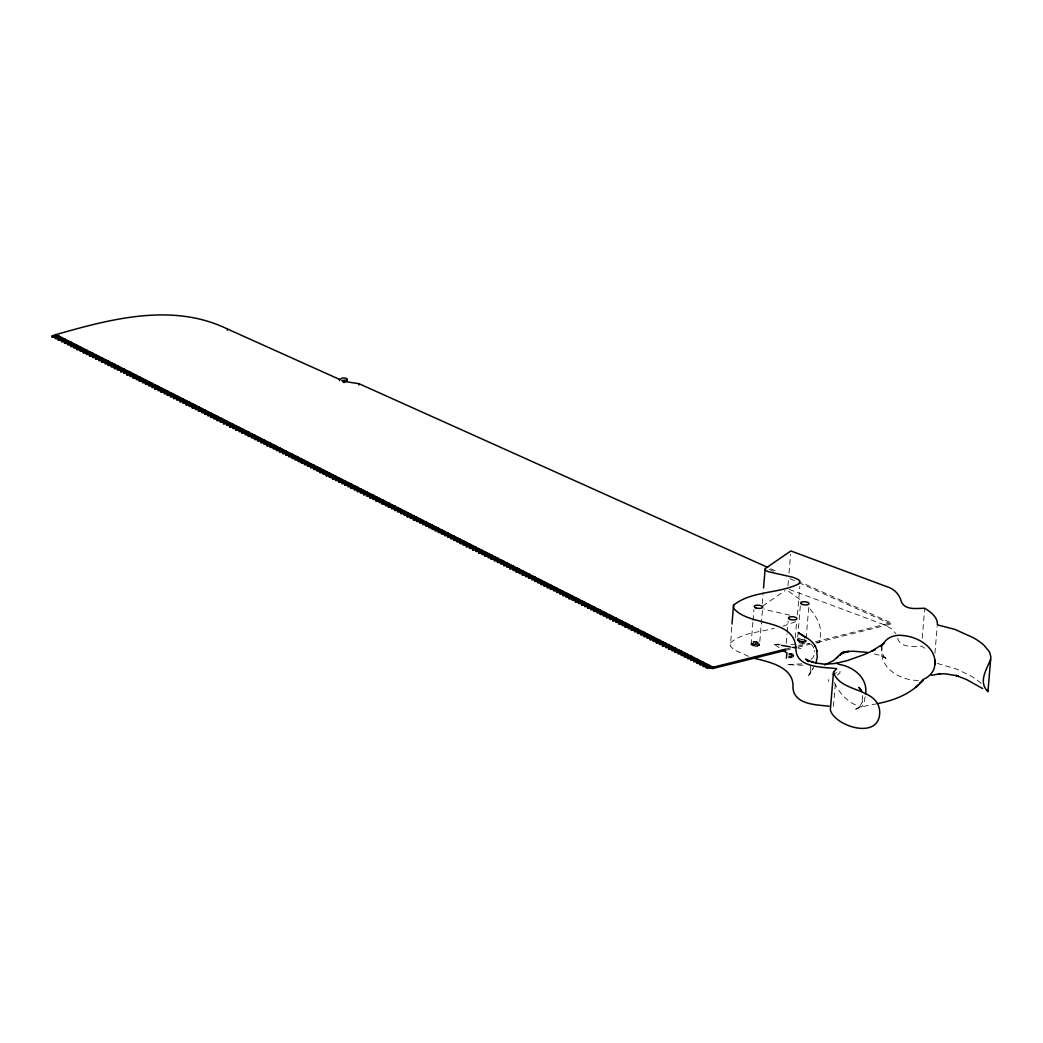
<?xml version="1.0" encoding="UTF-8"?>
<svg xmlns="http://www.w3.org/2000/svg" width="1043" height="1043" viewBox="0 0 1043 1043"><rect width="100%" height="100%" fill="white"/><g stroke="black" fill="none" stroke-linecap="round" stroke-linejoin="round"><path stroke-width="0.75" stroke-dasharray="5 3.75" d="M748.561 656.373L733.894 649.724L730.465 646.191L731.847 625.657M752.903 622.189L751.064 644.17L753.698 646.034A4.276 1.591 4.8 0 0 756.957 646.256C763.098 645.265 756.136 642.162 753.659 643.127L751.182 644.248L751.286 642.944L753.763 641.823C755.536 640.037 762.511 645.421 758.026 642.305A4.276 1.591 4.8 0 0 752.785 641.914A4.276 1.591 4.8 0 0 751.481 643.7L753.802 644.73A4.276 1.591 4.8 0 0 757.075 644.952L756.957 646.256L751.364 645.004A4.276 1.591 4.8 0 1 752.668 643.218A4.276 1.591 4.8 0 1 757.87 643.583M753.033 620.611L753.972 609.477M752.72 645.76L752.837 644.457M752.942 645.826L753.059 644.522L751.286 642.944M753.659 643.127L753.763 641.823M753.698 646.034L753.802 644.73M757.361 646.204L757.479 644.9L759.578 643.948L757.479 644.9M757.974 642.279L757.922 643.609L759.656 645.161L756.957 646.256M762.211 603.819L763.137 592.763M762.446 610.455L759.526 645.043M787.96 585.671L788.495 579.36M789.016 573.05L790.607 554.107M786.266 643.27L787.074 633.727M787.204 632.136L788.13 621.015M788.417 657.442L791.181 657.742L791.285 656.438L793.697 655.356L791.976 653.818L789.225 653.518M791.181 657.742L793.593 656.647L791.872 655.121L791.976 653.818M793.697 656.712L793.697 655.356M795.274 637.912L796.604 622.019M797.439 614.914L799.825 586.518M800.294 606.009L797.439 640.78L799.916 639.672L804.153 640.128C808.729 643.375 799.59 643.518 797.804 641.628M799.16 642.319L799.264 641.015L797.543 639.476L800.02 638.368L799.916 639.672M799.355 642.371L799.46 641.08L803.306 641.497L803.436 642.814L805.913 641.706L805.952 639.985M803.605 642.749L803.723 641.445L805.939 640.441L803.723 641.445M804.153 640.128L804.257 638.824M806.122 638.551L808.768 606.987M828.637 681.483L828.807 679.514M833.448 706.515L835.56 681.275M816.917 642.553L890.97 624.079L891.074 622.827L801.898 582.75M922.208 638.251L924.724 608.265M934.932 653.27L937.188 626.439M881.4 650.115L881.843 647.755L882.13 652.553L883.773 657.129L882.873 654.691L885.663 658.446L882.73 655.786L886.015 658.185L879.966 655.356L871.4 653.244M882.169 645.943C877.163 666.946 899.861 680.74 918.375 680.401M865.116 696.776L863.969 703.451L861.727 706.906C849.497 704.533 839.263 693.543 834.231 682.396M810.515 665.773L810.802 670.571L810.959 669.319L809.876 674L810.998 671.314L808.651 675.473L813.762 667.155M812.21 669.919L812.953 668.615M730.387 643.01C742.121 632.358 759.786 632.54 774.388 628.173M811.141 659.385L813.097 657.598L814.7 653.153L814.296 650.623M837.36 675.03L839.85 673.178L840.019 671.21L829.641 675.747M762.642 606.035L785.053 590.638M795.731 621.667L782.993 626.152M785.509 649.163L790.242 647.977M791.806 647.586L796.539 646.412M798.117 646.021L809.146 643.27M815.443 641.693L891.074 622.827M785.405 650.402L796.435 647.651M798.012 647.26L810.62 644.118M877.007 703.725L862.952 706.567L854.96 709.292L858.845 707.337L856.655 709.057L860.084 705.746L862.418 701.626L861.844 703.204L862.744 695.29M801.689 663.87L786.748 664.639L805.274 665.33M790.92 644.561L809.707 643.375M815.965 642.97L819.094 642.775L820.033 640.663L820.672 630.689A198.418 73.688 4.8 0 0 808.129 606.935M803.306 641.497L799.46 641.08M779.082 647.599L774.115 644.196L780.229 644.326M803.201 642.788L798.312 641.575M753.059 644.522L757.075 644.952M789.121 654.821L791.872 655.121M788.534 656.138L791.285 656.438M791.806 647.064L796.396 647.807M797.921 648.055L800.985 648.55M774.115 644.196L779.995 645.148M937.214 663.374L956.966 669.202L970.511 675.773A106.021 39.373 4.8 0 1 980.472 682.787L982.102 684.299M789.838 615.161L765.94 609.751A6.923 2.568 4.8 0 1 763.737 608.982M799.16 640.989L797.908 640.324M789.225 589.399L883.76 624.574L891.856 628.942L895.768 633.662M770.686 568.722L775.145 570.73M769.095 569.309L773.554 571.303M789.903 578.656L797.334 581.994M798.821 582.659L890.97 624.079M799.746 599.334L787.752 590.612M811.519 644.092L813.892 648.094M897.645 638.251C900.5 648.329 913.564 646.347 921.543 646.139A66.7 24.771 4.8 0 1 927.305 650.128M805.848 641.706L805.848 641.289A4.276 1.591 4.8 0 0 802.145 639.659A4.276 1.591 4.8 0 0 797.66 640.324A4.276 1.591 4.8 0 1 802.25 638.355M788.86 654.587A4.276 1.591 4.8 0 1 793.723 656.503A4.276 1.591 4.8 0 1 788.938 657.755M788.977 653.283A4.276 1.591 4.8 0 1 793.84 655.2A4.276 1.591 4.8 0 1 789.043 656.451"/><path stroke-width="1.5" d="M987.069 689.775L987.969 691.574L990.85 656.79L989.52 651.927L983.653 644.913A106.021 39.373 4.8 0 0 973.693 637.899L954.906 629.398L937.318 624.861A66.7 24.771 4.8 0 0 924.724 608.265C917.097 608.252 905.22 610.559 901.374 601.785C899.653 594.536 894.138 588.787 886.941 586.701L790.881 550.952L765.823 568.161A6.923 2.568 4.8 0 0 769.121 571.877L793.019 577.287L798.443 579.621L800.229 581.772L798.912 583.793C778.352 593.989 751.847 590.547 733.568 605.136L731.977 624.079M865.56 694.299C868.219 678.367 853.695 666.62 839.159 664.443A21.238 8.148 63.9 0 0 834.296 663.531L825.078 664.235L817.595 663.27L811.35 661.966L813.462 662.474L805.483 659.163L808.82 661.614L807.126 660.089M833.513 672.083C839.706 693.321 879.366 687.024 879.731 712.525C879.262 740.53 834.648 726.189 830.332 709.957L833.513 672.083L836.629 668.641C823.383 666.959 796.487 668.276 795.913 649.241C795.509 617.404 749.513 627.247 733.646 608.317L733.568 605.136M52.254 335.768L58.916 336.146L58.812 337.384L52.15 337.019L52.254 335.768L55.814 334.568L713.034 667.233L785.509 649.163M58.916 336.146L55.37 337.345L55.266 338.597L60.598 338.884M55.84 335.885L55.814 334.568M82.397 349.926L77.065 349.627L77.169 348.375L80.728 347.176L70.833 346.472L70.937 345.233L74.496 344.021L64.601 343.316L64.718 342.078L68.264 340.865L58.382 340.161L58.486 338.923L62.032 337.723L55.37 337.345M65.044 340.539L65.148 339.288L58.486 338.923M71.276 343.695L71.38 342.443L64.718 342.078M77.508 346.85L77.612 345.598L70.937 345.233M83.727 350.005L83.831 348.753L80.285 349.953L80.181 351.204L85.513 351.504M88.629 353.082L83.297 352.782L83.401 351.53L86.947 350.331L80.285 349.953M89.959 353.147L90.063 351.908L86.517 353.108L86.413 354.359L96.295 355.063L96.191 356.302M93.518 356.158L89.515 355.937L89.633 354.685L93.179 353.486L86.517 353.108M96.295 355.063L92.736 356.263L92.631 357.514L102.527 358.205L102.423 359.457M99.75 359.314L95.747 359.079L95.852 357.84L99.411 356.628L92.736 356.263M102.527 358.205L98.968 359.418L98.863 360.656L108.746 361.36L108.641 362.612M105.982 362.456L101.979 362.234L102.084 360.995L105.643 359.783L98.968 359.418M108.746 361.36L105.2 362.573L105.095 363.811L110.428 364.111M112.214 365.611L108.211 365.389L108.316 364.137L111.862 362.938L105.2 362.573M114.873 365.767L114.978 364.515L111.432 365.715L111.327 366.967L117.989 367.345M137.128 378.231L133.126 377.996L133.23 376.758L136.776 375.545L126.894 374.854L126.998 373.603L130.558 372.403L120.662 371.699L120.766 370.448L124.326 369.248L114.43 368.544L114.547 367.292L118.094 366.093L111.432 365.715M121.105 368.909L121.21 367.671L114.547 367.292M127.337 372.064L127.442 370.826L120.766 370.448M136.346 378.335L136.242 379.574L142.904 379.952L139.345 381.151L139.462 379.913L143.008 378.7L136.346 378.335L139.892 377.123L133.23 376.758M139.462 379.913L146.124 380.278L142.565 381.49L142.461 382.729L152.356 383.433L148.797 384.632L148.693 385.884L158.575 386.588L155.029 387.787L154.925 389.039L164.807 389.743L161.261 390.942L161.157 392.194L167.819 392.559M161.261 390.942L167.923 391.321L164.377 392.52L164.259 393.772L169.605 394.058M174.051 395.714L167.375 395.336L167.48 394.098L171.039 392.898L164.377 392.52M167.48 394.098L174.155 394.463L170.596 395.675L170.491 396.914L180.387 397.618L176.828 398.83L176.723 400.069L186.606 400.773L183.06 401.972L182.955 403.224L192.838 403.928L189.291 405.127L189.174 406.379L194.519 406.679M180.283 398.869L173.607 398.491L173.712 397.253L177.271 396.04L170.596 395.675M186.501 402.024L179.839 401.646L179.944 400.408L183.49 399.195L176.828 398.83M192.733 405.166L186.071 404.801L186.175 403.55L189.722 402.35L183.06 401.972M198.965 408.321L192.29 407.956L192.394 406.705L195.954 405.505L189.291 405.127M192.394 406.705L199.07 407.083L195.51 408.282L195.406 409.534L200.738 409.834M222.55 420.864L217.205 420.564L217.309 419.312L220.868 418.113L210.986 417.409L211.09 416.17L214.636 414.958L204.754 414.254L204.858 413.015L208.404 411.802L198.522 411.111L198.626 409.86L202.186 408.66L195.51 408.282M227.322 330.253L227.426 329.014C172.786 302.392 110.949 318.871 55.944 334.634M217.309 419.312L223.984 419.69L220.425 420.89L220.321 422.141L225.653 422.441M228.769 424.019L223.437 423.719L223.541 422.467L227.1 421.268L220.425 420.89M223.541 422.467L230.216 422.845L226.657 424.045L226.553 425.296L236.435 426L232.889 427.2L232.785 428.451L242.667 429.155L242.563 430.394M233.671 427.095L229.669 426.874L229.773 425.622L233.319 424.423L226.657 424.045M239.89 430.251L235.901 430.029L236.005 428.777L239.551 427.578L232.889 427.2M242.667 429.155L239.121 430.355L239.003 431.593L248.899 432.297L248.795 433.549M246.122 433.393L242.119 433.171L242.224 431.932L245.783 430.72L239.121 430.355M248.899 432.297L245.34 433.51L245.235 434.748L250.568 435.048M252.354 436.548L248.351 436.326L248.456 435.087L252.015 433.875L245.34 433.51M255.027 436.704L255.131 435.452L251.572 436.665L251.467 437.904L256.8 438.203M278.598 449.233L273.266 448.933L273.37 447.695L276.93 446.495L267.034 445.791L267.138 444.54L270.698 443.34L260.815 442.636L260.919 441.385L264.466 440.185L254.583 439.481L254.688 438.229L258.234 437.03L251.572 436.665M273.37 447.695L280.046 448.06L276.486 449.272L276.382 450.511L281.714 450.811M276.486 449.272L283.148 449.637L279.602 450.85L279.498 452.088L284.83 452.388M279.602 450.85L286.264 451.215L282.718 452.427L282.614 453.666L292.496 454.37L288.95 455.569L288.833 456.821L298.728 457.525L295.169 458.724L295.065 459.976L304.96 460.68L301.401 461.88L301.297 463.131L306.629 463.431M301.401 461.88L308.063 462.258L304.517 463.457L304.413 464.709L309.745 464.995M307.633 465.035L307.529 466.286L314.191 466.651L314.295 465.413L307.633 465.035L311.179 463.835L304.517 463.457M310.749 466.612L310.645 467.851L320.527 468.555L320.423 469.806L313.747 469.428L313.865 468.19L317.411 466.977L310.749 466.612L314.295 465.413M316.968 469.767L316.863 471.006L326.759 471.71L326.655 472.961L319.979 472.583L320.084 471.345L323.643 470.132L316.968 469.767L320.527 468.555M323.2 472.922L323.095 474.161L332.978 474.865L332.873 476.116L326.211 475.738L326.316 474.487L329.875 473.287L323.2 472.922L326.759 471.71M332.978 474.865L329.432 476.064L329.327 477.316L334.66 477.616M339.496 380.669L339.601 379.43A11.486 4.263 4.8 0 0 340.878 378.87L341.257 378.57A3.155 1.173 4.8 0 1 346.628 378.544A3.155 1.173 4.8 0 1 344.829 380.343L344.333 380.33A8.67 3.22 4.8 0 0 342.169 380.552M332.548 477.642L339.21 478.02L339.105 479.259L332.443 478.893L332.548 477.642L336.094 476.442L329.432 476.064M339.21 478.02L335.663 479.219L335.559 480.471L340.892 480.771M343.903 382.651L344.007 381.412L342.156 380.539M342.73 381.699A9.126 3.39 4.8 0 1 344.073 381.569L344.333 380.33M362.69 491.801L357.358 491.501L357.462 490.262L361.008 489.05L351.126 488.346L351.23 487.107L354.789 485.895L344.894 485.191L344.998 483.952L348.558 482.753L338.662 482.049L338.779 480.797L342.326 479.597L335.663 479.219M345.337 482.414L345.442 481.175L338.779 480.797M358.909 384.945L359.014 383.707L344.007 381.412M351.569 485.569L351.674 484.317L344.998 483.952M357.788 488.724L357.892 487.472L351.23 487.107M364.02 491.879L364.124 490.627L360.578 491.827L360.474 493.078L365.806 493.378M367.579 494.877L363.577 494.656L363.694 493.404L367.24 492.205L360.578 491.827M370.252 495.034L370.356 493.782L366.797 494.982L366.693 496.233L376.588 496.937L376.484 498.176M373.811 498.032L369.809 497.811L369.913 496.559L373.472 495.36L366.797 494.982M376.588 496.937L373.029 498.137L372.925 499.388L382.807 500.092L382.703 501.331M380.043 501.188L376.041 500.966L376.145 499.714L379.704 498.515L373.029 498.137M382.807 500.092L379.261 501.292L379.157 502.543L389.039 503.234L388.935 504.486M386.275 504.343L382.273 504.108L382.377 502.869L385.923 501.67L379.261 501.292M385.493 504.447L385.389 505.686L392.051 506.064L388.491 507.263L388.609 506.024L392.155 504.812L385.493 504.447L389.039 503.234M391.712 507.602L391.607 508.841L398.283 509.219L394.723 510.418L394.828 509.18L398.387 507.967L391.712 507.602L395.271 506.39L395.167 507.641M417.409 520.105L413.406 519.883L413.523 518.632L417.07 517.432L407.187 516.728L407.291 515.477L410.838 514.277L400.955 513.573L401.06 512.322L404.619 511.122L394.723 510.418M413.523 518.632L420.186 519.01L416.626 520.209L416.522 521.461L423.197 521.826M416.626 520.209L423.302 520.587L419.742 521.787L419.638 523.025L423.641 523.26M419.742 521.787L426.418 522.152L422.858 523.364L422.754 524.603L432.636 525.307L429.09 526.519L428.986 527.758L438.868 528.462L435.322 529.661L435.218 530.913L445.1 531.617L441.541 532.817L441.437 534.068L448.112 534.433M441.541 532.817L448.216 533.195L444.657 534.394L444.553 535.646L448.555 535.867M444.657 534.394L451.332 534.772L447.773 535.972L447.669 537.223L454.344 537.588M447.773 535.972L454.448 536.35L450.889 537.549L450.785 538.801L460.667 539.492L457.121 540.704L457.017 541.943L466.899 542.647L463.34 543.859L463.235 545.098L473.131 545.802L469.572 547.001L469.467 548.253L474.8 548.553M460.563 540.743L453.901 540.365L454.005 539.127L457.551 537.927L450.889 537.549M466.795 543.898L460.132 543.52L460.237 542.282L463.783 541.069L457.121 540.704M473.027 547.053L466.351 546.675L466.456 545.437L470.015 544.224L463.34 543.859M479.259 550.209L472.583 549.83L472.688 548.579L476.247 547.379L469.572 547.001M472.688 548.579L479.363 548.957L475.804 550.156L475.699 551.408L481.032 551.708M501.5 562.659L497.498 562.438L497.602 561.199L501.161 559.987L491.266 559.283L491.37 558.044L494.93 556.845L485.047 556.141L485.151 554.889L488.698 553.69L478.815 552.986L478.92 551.734L482.466 550.535L475.804 550.156M491.709 556.506L491.814 555.267L485.151 554.889M497.941 559.661L498.046 558.409L491.37 558.044M504.173 562.816L504.277 561.564L500.718 562.777L500.614 564.015L505.946 564.315M507.732 565.814L503.73 565.593L503.834 564.354L507.38 563.142L500.718 562.777M510.392 565.971L510.496 564.719L506.95 565.919L506.846 567.17L516.728 567.874L516.624 569.113M513.951 568.97L509.962 568.748L510.066 567.496L513.612 566.297L506.95 565.919M516.728 567.874L513.169 569.074L513.065 570.325L522.96 571.029L522.856 572.268M520.183 572.125L516.181 571.903L516.285 570.651L519.844 569.452L513.169 569.074M522.96 571.029L519.401 572.229L519.297 573.481L529.192 574.185L529.088 575.423M526.415 575.28L522.413 575.058L522.517 573.806L526.076 572.607L519.401 572.229M529.192 574.185L525.633 575.384L525.529 576.623L530.861 576.922M532.647 578.435L528.645 578.2L528.749 576.962L532.295 575.749L525.633 575.384M535.307 578.578L535.411 577.327L531.865 578.539L531.761 579.778L537.093 580.077M558.892 591.12L553.559 590.82L553.664 589.569L557.21 588.369L547.327 587.665L547.432 586.414L550.991 585.214L541.095 584.51L541.2 583.259L544.759 582.059L534.876 581.355L534.981 580.117L538.527 578.904L531.865 578.539M549.544 586.388L544.211 586.088L544.316 584.836L547.875 583.637L541.2 583.259M555.776 589.543L550.443 589.243L550.548 587.991L554.107 586.792L547.432 586.414M563.337 592.763L556.675 592.398L556.779 591.146L560.326 589.947L553.664 589.569M556.779 591.146L563.442 591.524L559.895 592.724L559.791 593.975L565.123 594.262M588.252 605.37L581.59 605.005L581.694 603.754L585.24 602.554L575.358 601.85L575.462 600.612L579.021 599.399L569.126 598.695L569.23 597.456L572.79 596.244L562.894 595.54L562.998 594.301L566.558 593.102L559.895 592.724M581.694 603.754L588.356 604.132L584.81 605.331L584.706 606.583L590.038 606.883M594.484 608.525L587.809 608.16L587.913 606.909L591.472 605.709L584.81 605.331M587.913 606.909L594.588 607.287L591.029 608.486L590.925 609.738L600.82 610.442L597.261 611.641L597.157 612.88L607.039 613.584L603.493 614.796L603.389 616.035L613.271 616.739L609.725 617.951L609.62 619.19L614.953 619.49M600.716 611.68L594.041 611.315L594.145 610.064L597.704 608.864L591.029 608.486M606.935 614.835L600.273 614.457L600.377 613.219L603.936 612.006L597.261 611.641M613.167 617.991L606.505 617.612L606.609 616.374L610.155 615.161L603.493 614.796M619.399 621.146L612.723 620.768L612.828 619.516L616.387 618.316L609.725 617.951M612.828 619.516L619.503 619.894L615.944 621.093L615.839 622.345L621.185 622.645M641.641 633.609L637.638 633.375L637.742 632.136L641.302 630.924L631.419 630.233L631.523 628.981L635.07 627.782L625.187 627.078L625.292 625.826L628.851 624.627L618.955 623.923L619.06 622.671L622.619 621.472L615.944 621.093M625.631 624.288L625.735 623.049L619.06 622.671M631.849 627.443L631.954 626.204L625.292 625.826M638.081 630.598L638.186 629.359L631.523 628.981M644.313 633.753L644.418 632.501L640.858 633.714L640.754 634.952L646.099 635.252M647.872 636.751L643.87 636.53L643.974 635.291L647.534 634.079L640.858 633.714M650.545 636.908L650.649 635.656L647.09 636.869L646.986 638.107L656.868 638.811L656.764 640.063M654.104 639.907L650.102 639.685L650.206 638.433L653.765 637.234L647.09 636.869M656.868 638.811L653.322 640.011L653.218 641.262L663.1 641.966L662.996 643.205M660.336 643.062L656.334 642.84L656.438 641.588L659.984 640.389L653.322 640.011M663.1 641.966L659.554 643.166L659.45 644.418L669.332 645.122L665.773 646.321L665.669 647.573L671.014 647.859M666.555 646.217L662.553 645.995L662.657 644.743L666.216 643.544L659.554 643.166M672.787 649.372L668.785 649.15L668.889 647.899L672.448 646.699L665.773 646.321M668.889 647.899L675.564 648.277L672.005 649.476L671.901 650.715L677.233 651.015M697.702 661.979L693.699 661.757L693.804 660.506L697.363 659.306L687.467 658.602L687.572 657.351L691.131 656.151L681.248 655.447L681.353 654.209L684.899 652.996L675.017 652.292L675.121 651.054L678.68 649.841L672.005 649.476M693.804 660.506L700.479 660.884L696.92 662.083L696.815 663.335L703.49 663.7M696.92 662.083L703.595 662.461L700.036 663.661L699.931 664.913L703.934 665.134M700.036 663.661L706.698 664.039L703.151 665.238L703.047 666.49L712.93 667.181L712.93 668.485L785.405 650.402M712.93 668.485L712.93 667.181M763.541 588.03L765.132 569.1M786.344 658.237L786.983 653.009L782.811 650.154M882.913 644.626C886.367 637.169 895.533 634.287 903.212 635.565C920.069 636.999 939.952 650.141 933.85 669.358A20.899 18.513 -89.5 0 1 923.068 679.449M815.874 663.152L817.282 657.233L816.63 650.245M990.681 659.254C986.691 669.371 977.904 681.953 987.943 691.574M883.238 643.844L880.644 646.491L883.956 643.283L871.544 651.354L875.351 649.424L864.608 654.443L847.581 660.506L836.682 663.165M878.245 703.464C895.037 700.244 911.804 693.295 923.185 680.075L919.861 683.308L922.807 680.597M824.544 664.86L833.553 660.571L842.653 652.24M915.532 687.533L918.831 684.338M836.577 658.133L837.946 656.803M839.902 654.9L841.284 653.557M839.328 655.46L844.661 651.706L840.984 653.57L848.702 651.458L846.16 651.653L852.913 651.184L867.189 652.396M934.737 659.789L934.867 664.743M339.601 379.43L227.426 329.014M52.15 337.019L54.523 336.211M58.382 340.161L60.742 339.366M65.148 339.288L61.602 340.5L61.498 341.739L66.83 342.039M64.601 343.316L66.974 342.521M71.38 342.443L67.821 343.655L67.717 344.894L73.062 345.194M70.833 346.472L73.206 345.676M77.612 345.598L74.053 346.798L73.949 348.049L79.281 348.349M77.065 349.627L79.437 348.818M83.297 352.782L85.656 351.973M89.515 355.937L91.888 355.128M95.747 359.079L98.12 358.284M101.979 362.234L104.352 361.439M108.211 365.389L110.571 364.594M114.43 368.544L116.803 367.736M121.21 367.671L117.65 368.87L117.546 370.122L124.221 370.487M120.662 371.699L123.035 370.891M127.442 370.826L123.882 372.025L123.778 373.277L130.453 373.642M126.894 374.854L129.267 374.046M133.126 377.996L136.672 376.797L130.01 376.419L130.114 375.18L133.66 373.981L126.998 373.603M154.925 389.039L157.297 388.231M161.157 392.194L163.516 391.386M167.375 395.336L169.748 394.541M173.607 398.491L175.98 397.696M179.839 401.646L182.212 400.851M186.071 404.801L188.431 403.993M192.29 407.956L194.663 407.148M198.522 411.111L200.895 410.303M204.754 414.254L207.127 413.458M210.986 417.409L213.346 416.613M217.205 420.564L219.578 419.755M223.437 423.719L225.809 422.91M229.669 426.874L232.041 426.065M235.901 430.029L238.26 429.221M242.119 433.171L244.492 432.376M248.351 436.326L250.724 435.531M254.583 439.481L256.956 438.673M260.815 442.636L263.175 441.828M267.034 445.791L269.407 444.983M313.747 469.428L316.12 468.633M319.979 472.583L322.352 471.788M326.211 475.738L328.584 474.93M332.443 478.893L334.803 478.085M338.662 482.049L341.035 481.24M345.442 481.175L341.882 482.374L341.778 483.626L347.123 483.913M344.894 485.191L347.267 484.395M351.674 484.317L348.114 485.53L348.01 486.768L353.342 487.068M351.126 488.346L353.499 487.55M357.892 487.472L354.346 488.685L354.242 489.923L359.574 490.223M357.358 491.501L359.718 490.705M363.577 494.656L365.95 493.847M369.809 497.811L372.182 497.003M376.041 500.966L378.413 500.158M382.273 504.108L384.632 503.313M400.955 513.573L404.515 512.374L397.839 511.996L397.944 510.744L401.503 509.545L394.828 509.18M407.187 516.728L410.733 515.516L404.071 515.151L404.176 513.899L407.722 512.7L401.06 512.322M413.406 519.883L416.965 518.671L410.303 518.306L410.407 517.054L413.954 515.855L407.291 515.477M453.901 540.365L456.273 539.57M460.132 543.52L462.492 542.725M466.351 546.675L468.724 545.88M472.583 549.83L474.956 549.022M478.815 552.986L481.188 552.177M485.047 556.141L487.407 555.332M491.814 555.267L488.254 556.467L488.15 557.718L493.495 558.005M491.266 559.283L493.639 558.487M498.046 558.409L494.486 559.622L494.382 560.86L499.714 561.16M497.498 562.438L499.871 561.642M503.73 565.593L506.103 564.798M509.962 568.748L512.322 567.94M516.181 571.903L518.554 571.095M522.413 575.058L524.785 574.25M528.645 578.2L531.017 577.405M534.876 581.355L537.236 580.56M541.095 584.51L543.468 583.702M544.211 586.088L546.584 585.279M547.327 587.665L549.7 586.857M550.443 589.243L552.816 588.435M556.675 592.398L559.035 591.59M562.894 595.54L565.267 594.745M569.126 598.695L571.499 597.9M575.358 601.85L577.731 601.055M581.59 605.005L583.95 604.197M587.809 608.16L590.182 607.352M594.041 611.315L596.413 610.507M600.273 614.457L602.645 613.662M606.505 617.612L608.864 616.817M612.723 620.768L615.096 619.972M618.955 623.923L621.328 623.114M625.735 623.049L622.176 624.249L622.071 625.5L627.404 625.8M625.187 627.078L627.56 626.269M631.954 626.204L628.408 627.404L628.303 628.655L633.636 628.942M631.419 630.233L633.779 629.424M638.186 629.359L634.639 630.559L634.535 631.797L639.867 632.097M637.638 633.375L640.011 632.579M643.87 636.53L646.243 635.735M650.102 639.685L652.475 638.877M656.334 642.84L658.694 642.032M662.553 645.995L664.926 645.187M668.785 649.15L671.157 648.342M675.017 652.292L677.389 651.497M931.36 675.342L940.356 673.687L938.557 673.817L945.584 673.843L958.1 675.955L955.949 675.421L966.639 679.58L982.689 688.576M344.229 381.582L344.725 381.582A3.155 1.173 4.8 0 0 346.98 380.082M77.169 348.375L83.831 348.753M83.401 351.53L90.063 351.908M108.316 364.137L114.978 364.515M139.345 381.151L143.347 381.373M142.565 381.49L149.24 381.855L145.681 383.055L145.577 384.306L149.579 384.528M148.797 384.632L155.472 385.01L151.913 386.21L151.809 387.461L157.141 387.761M155.029 387.787L161.691 388.165L158.145 389.365L158.041 390.617L163.373 390.916M198.626 409.86L205.302 410.238L201.742 411.437L201.638 412.676L206.97 412.976M204.858 413.015L211.52 413.38L207.974 414.592L207.87 415.831L213.202 416.131M211.09 416.17L217.752 416.535L214.206 417.748L214.089 418.986L219.434 419.286M248.456 435.087L255.131 435.452M254.688 438.229L261.35 438.608L257.804 439.807L257.699 441.059L263.032 441.358M260.919 441.385L267.582 441.763L264.035 442.962L263.918 444.214L269.263 444.514M267.138 444.54L273.814 444.918L270.254 446.117L270.15 447.369L275.482 447.656M282.718 452.427L289.38 452.792L285.834 454.005L285.73 455.243L291.062 455.543M288.95 455.569L295.612 455.947L292.053 457.147L291.949 458.399L297.294 458.698M295.169 458.724L301.844 459.103L298.285 460.302L298.181 461.554L303.513 461.853M357.462 490.262L364.124 490.627M363.694 493.404L370.356 493.782M388.609 506.024L395.271 506.39M388.491 507.263L392.494 507.485M422.858 523.364L429.533 523.729L425.974 524.942L425.87 526.18L429.872 526.402M429.09 526.519L435.752 526.884L432.206 528.097L432.102 529.336L436.104 529.557M435.322 529.661L441.984 530.04L438.438 531.239L438.321 532.491L442.323 532.712M478.92 551.734L485.582 552.112L482.035 553.311L481.931 554.563L487.264 554.863M497.602 561.199L504.277 561.564M503.834 564.354L510.496 564.719M528.749 576.962L535.411 577.327M534.981 580.117L541.643 580.482L538.084 581.694L537.979 582.933L543.325 583.233M562.998 594.301L569.674 594.666L566.114 595.879L566.01 597.117L571.355 597.417M569.23 597.456L575.905 597.822L572.346 599.034L572.242 600.273L577.574 600.572M575.462 600.612L582.124 600.977L578.578 602.176L578.474 603.428L583.806 603.728M637.742 632.136L644.418 632.501M643.974 635.291L650.649 635.656M675.121 651.054L681.783 651.419L678.237 652.631L678.133 653.87L683.465 654.17M681.353 654.209L688.015 654.574L684.469 655.786L684.364 657.025L689.697 657.325M687.572 657.351L694.247 657.729L690.688 658.928L690.583 660.18L695.929 660.48M703.151 665.238L709.814 665.617L706.267 666.816L706.163 668.055L712.825 668.433M829.263 706.189C816.656 704.807 793.932 704.768 792.954 687.611C794.466 666.686 768.417 661.731 752.968 658.016M781.468 645.382L790.281 646.816M359.014 383.707L767.713 567.392M805.405 637.482L798.273 632.606C805.731 637.312 815.43 641.432 817.008 651.275M861.01 689.945L858.845 687.324L861.661 691.157M815.052 645.826L815.365 646.725M802.223 604.418A4.276 1.591 4.8 0 0 809.029 603.832A4.276 1.591 4.8 0 0 803.136 601.746A4.276 1.591 4.8 0 0 802.223 604.418M755.901 607.886A4.276 1.591 4.8 0 0 762.707 607.3A4.276 1.591 4.8 0 0 756.814 605.214A4.276 1.591 4.8 0 0 755.901 607.886M790.072 619.425A4.276 1.591 4.8 0 0 796.878 618.838A4.276 1.591 4.8 0 0 790.972 616.739A4.276 1.591 4.8 0 0 790.072 619.425"/></g></svg>
